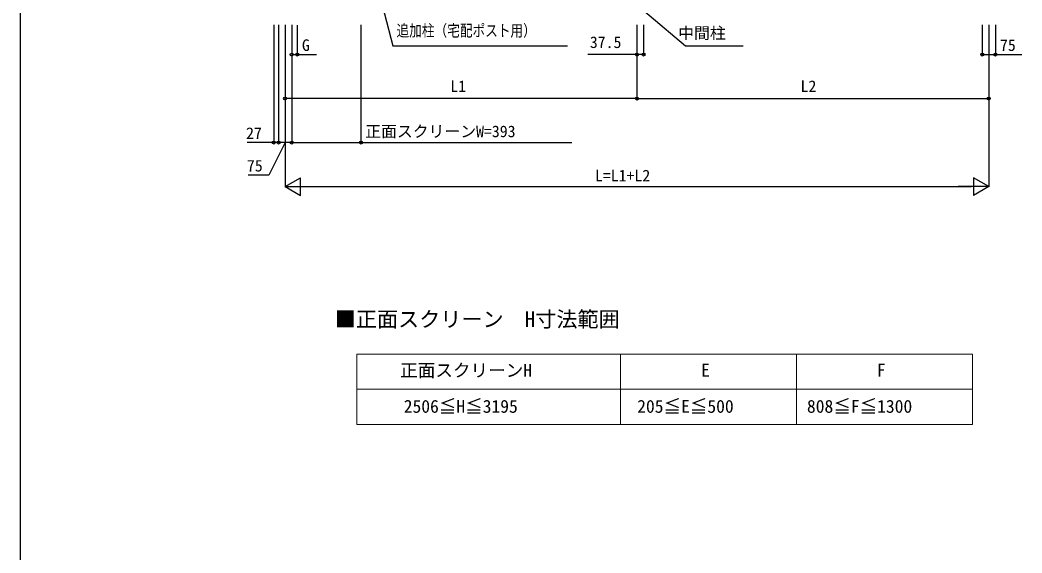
# Model space of a CAD drawing. Units: millimetres, scale not verified. Extents: x -6125 to 6125, y -9097 to 9042.
# Drawn here: x -6125 to -429, y -28 to 2999 of the extents above; entities that cross this region are included whole.
import ezdxf
from ezdxf.enums import TextEntityAlignment as Align

# ---------------------------------------------------------------- set-up
doc = ezdxf.new("R2010")
doc.units = ezdxf.units.MM
doc.header["$LTSCALE"] = 50
doc.layers.add('0-1_TABLE1', color=7, linetype='Continuous', lineweight=18)
for name, color, linetype in [('0-2_USER1', 3, 'Continuous'), ('0-6_YKK_D', 6, 'Continuous'), ('0-7_YKK_ZWAK', 7, 'Continuous')]:
    doc.layers.add(name, color=color, linetype=linetype)
doc.styles.add('ＭＳ ゴシック', font='')
doc.styles.get('ＭＳ ゴシック').set_extended_font_data('MS Gothic')

msp = doc.modelspace()

# ---------------------------------------------------------------- linework, layer by layer
at = {"layer": '0-1_TABLE1'}
for p, q in [((-4210.8, 1102.32), (-710.8, 1102.32)), ((-4210.8, 1102.32), (-4210.8, 702.32)), ((-2710.8, 1102.32), (-2710.8, 702.32)), ((-1710.8, 1102.32), (-1710.8, 702.32)), ((-4210.8, 902.32), (-710.8, 902.32)), ((-4210.8, 702.32), (-710.8, 702.32))]:
    msp.add_line(p, q, dxfattribs=at)
msp.add_lwpolyline([(-710.8, 1102.32), (-710.8, 902.32), (-710.8, 702.32)], dxfattribs=at)
at = {"layer": '0-6_YKK_D'}
for p, q in [((-4682.61, 2972.31), (-4682.61, 2302.31)), ((-4655.61, 2972.31), (-4655.61, 2302.31)), ((-4655.61, 2972.31), (-4655.61, 2302.31)), ((-4618.11, 2972.31), (-4618.11, 2552.31)), ((-4618.11, 2972.31), (-4618.11, 2052.31)), ((-4580.61, 2972.31), (-4580.61, 2302.31)), ((-4580.61, 2972.31), (-4580.61, 2302.31)), ((-4580.61, 2971.31), (-4580.61, 2802.31)), ((-4549.11, 2971.31), (-4549.11, 2802.31)), ((-4187.61, 2972.31), (-4187.61, 2302.31)), ((-2618.11, 2972.31), (-2618.11, 2552.31)), ((-2618.11, 2972.31), (-2618.11, 2552.31)), ((-2618.11, 2972.31), (-2618.11, 2802.31)), ((-2580.61, 2972.31), (-2580.61, 2802.31)), ((-655.61, 2972.31), (-655.61, 2802.31)), ((-618.11, 2972.31), (-618.11, 2552.31)), ((-618.11, 2972.31), (-618.11, 2052.31)), ((-580.61, 2972.31), (-580.61, 2802.31)), ((-2618.11, 2553.31), (-4618.11, 2553.31)), ((-2618.11, 2553.31), (-618.11, 2553.31)), ((-4580.61, 2303.31), (-4655.61, 2303.31)), ((-4618.11, 2053.31), (-4531.51, 2103.31)), ((-4618.11, 2053.31), (-4531.51, 2003.31)), ((-4618.11, 2053.31), (-4444.9, 2053.31)), ((-4531.51, 2003.31), (-4531.51, 2103.31)), ((-4518.11, 2053.31), (-718.11, 2053.31)), ((-618.11, 2053.31), (-791.31, 2053.31)), ((-618.11, 2053.31), (-704.71, 2103.31)), ((-704.71, 2103.31), (-704.71, 2003.31)), ((-618.11, 2053.31), (-704.71, 2003.31))]:
    msp.add_line(p, q, dxfattribs=at)
for points in [[(-4135.08, 3353.31), (-4124.55, 3312.65), (-4005.52, 2853.31), (-3012.93, 2853.31)], [(-2580.61, 3053.31), (-2548.39, 3026.36), (-2341.52, 2853.31), (-2013.52, 2853.31)], [(-4580.61, 2803.31), (-4549.11, 2803.31), (-4440.38, 2803.31)], [(-2580.61, 2803.31), (-2618.11, 2803.31), (-2896.77, 2803.31)], [(-655.61, 2803.31), (-580.61, 2803.31), (-429.44, 2803.31)], [(-4655.61, 2303.31), (-4682.61, 2303.31), (-4834.29, 2303.31)], [(-4618.11, 2303.31), (-4710.23, 2118.55), (-4827.4, 2118.55)], [(-4580.61, 2303.31), (-4187.61, 2303.31), (-2987.63, 2303.31)]]:
    msp.add_lwpolyline(points, dxfattribs=at)
for centre in [(-4580.61, 2803.31), (-4549.11, 2803.31), (-2618.11, 2803.31), (-2580.61, 2803.31), (-655.61, 2803.31), (-580.61, 2803.31), (-4618.11, 2553.31), (-2618.11, 2553.31), (-2618.11, 2553.31), (-618.11, 2553.31), (-4682.61, 2303.31), (-4655.61, 2303.31), (-4655.61, 2303.31), (-4580.61, 2303.31), (-4580.61, 2303.31), (-4187.61, 2303.31)]:
    msp.add_circle(centre, 8.5, dxfattribs=at)
at = {"layer": '0-7_YKK_ZWAK'}
msp.add_line((-6125, 8752.6), (-6125, -9097.4), dxfattribs=at)

# ---------------------------------------------------------------- texts
at = {"layer": '0-1_TABLE1', "style": 'ＭＳ ゴシック'}
for s, p in [('正面スクリーンH', (-3964.21, 951.18)), ('E', (-2253.13, 952.32)), ('F', (-1254.83, 952.32)), ('2506≦H≦3195', (-3943.75, 746.63)), ('205≦E≦500', (-2616.76, 746.63)), ('808≦F≦1300', (-1651.71, 746.63))]:
    msp.add_text(s, height=73.31, dxfattribs=at).set_placement(p, align=Align.BOTTOM_LEFT)
at = {"layer": '0-2_USER1', "style": 'ＭＳ ゴシック'}
msp.add_text('■正面スクリーン\u3000H寸法範囲', height=87.98, dxfattribs=at).set_placement((-4336.02, 1229.82), align=Align.BOTTOM_LEFT)
at = {"layer": '0-6_YKK_D', "style": 'ＭＳ ゴシック', "width": 0.8}
msp.add_text('追加柱（宅配ポスト用）', height=65.98, dxfattribs=at).set_placement((-3984.9, 2886.78), align=Align.BOTTOM_LEFT)
at = {"layer": '0-6_YKK_D', "style": 'ＭＳ ゴシック'}
for s, p in [('中間柱', (-2383.54, 2872.83)), ('37.5', (-2885.92, 2820.81)), ('G', (-4522.49, 2804.11)), ('75', (-554.5, 2804.11)), ('L1', (-3678.96, 2570.81)), ('L2', (-1687.91, 2570.81)), ('正面スクリーンW=393', (-4162.52, 2314.34)), ('27', (-4840.14, 2304.11)), ('75', (-4835.29, 2119.35)), ('L=L1+L2', (-2856.66, 2063.31))]:
    msp.add_text(s, height=65.98, dxfattribs=at).set_placement(p, align=Align.BOTTOM_LEFT)

doc.saveas('drawing.dxf')
